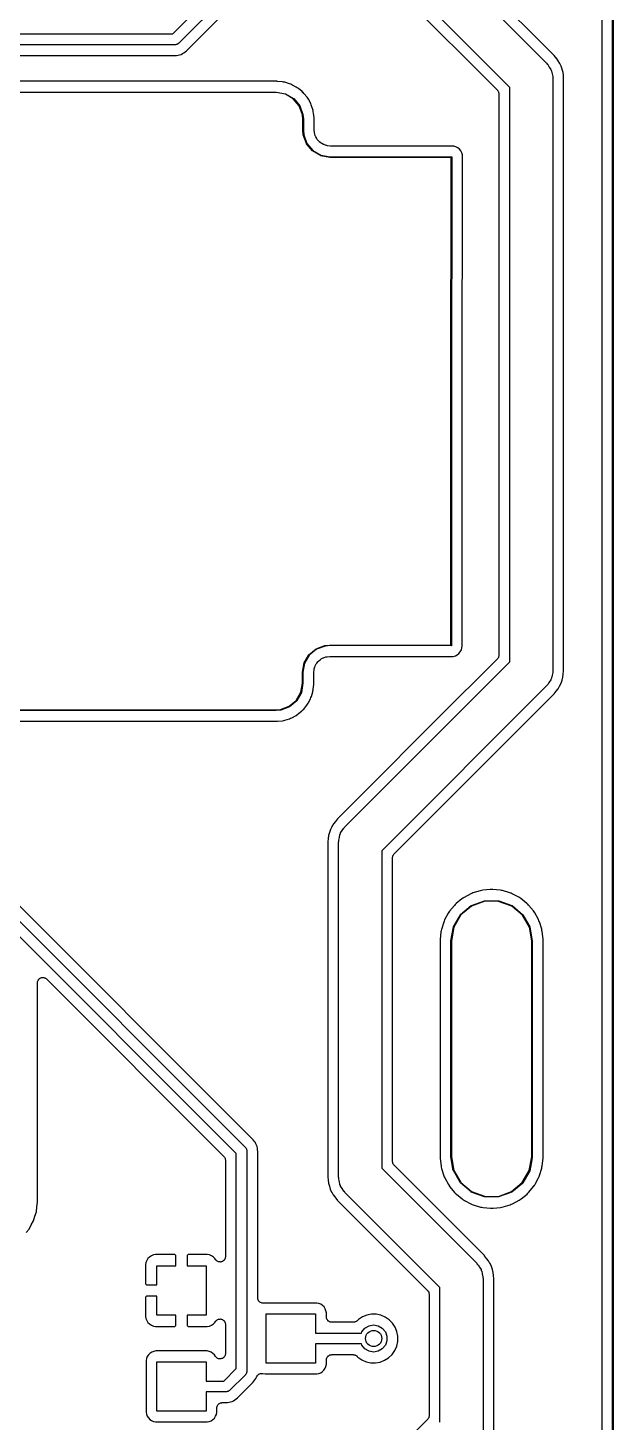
# Model space of a CAD drawing. Extents: x 69.6 to 139.6, y -158 to -61.
# Drawn here: x 116.73 to 127.59, y -143.95 to -118.11 of the extents above; entities that cross this region are included whole.
import ezdxf

# ---------------------------------------------------------------- set-up
doc = ezdxf.new("R2010")
doc.units = 0
doc.header["$MEASUREMENT"] = 0
doc.layers.add('BLACK', color=7, linetype='CONTINUOUS')

msp = doc.modelspace()

# ---------------------------------------------------------------- linework, layer by layer
at = {"layer": 'Black'}
for p, q in [((127.383, -105.032), (127.383, -145.027)), ((127.583, -145.032), (127.583, -105.032)), ((127.593, -105.032), (127.593, -145.032)), ((126.323, -118.449), (123.849, -115.976)), ((123.62, -116.029), (126.358, -118.767)), ((119.424, -118.225), (121.275, -116.374)), ((121.446, -116.486), (119.536, -118.396)), ((125.675, -119.216), (122.937, -116.478)), ((119.677, -118.537), (121.584, -116.631)), ((122.796, -116.619), (125.446, -119.269)), ((106.815, -118.225), (119.424, -118.225)), ((119.465, -118.425), (106.856, -118.425)), ((119.469, -118.424), (119.465, -118.425)), ((119.474, -118.425), (119.469, -118.424)), ((119.486, -118.421), (119.474, -118.425)), ((119.499, -118.419), (119.486, -118.421)), ((119.503, -118.417), (119.499, -118.419)), ((119.507, -118.416), (119.503, -118.417)), ((119.518, -118.408), (119.507, -118.416)), ((119.529, -118.402), (119.518, -118.408)), ((119.532, -118.398), (119.529, -118.402)), ((119.536, -118.396), (119.532, -118.398)), ((119.578, -118.603), (119.603, -118.589)), ((119.603, -118.589), (119.604, -118.589)), ((119.604, -118.589), (119.63, -118.575)), ((119.604, -118.589), (119.604, -118.589)), ((119.63, -118.575), (119.652, -118.557)), ((119.652, -118.557), (119.652, -118.557)), ((119.652, -118.557), (119.653, -118.557)), ((119.653, -118.557), (119.677, -118.537)), ((119.677, -118.537), (119.677, -118.537)), ((126.499, -118.626), (126.323, -118.449)), ((126.323, -118.449), (126.323, -118.449)), ((106.981, -118.625), (119.46, -118.625)), ((119.46, -118.625), (119.492, -118.622)), ((119.492, -118.622), (119.493, -118.622)), ((119.493, -118.622), (119.522, -118.619)), ((119.493, -118.622), (119.493, -118.622)), ((119.522, -118.619), (119.549, -118.611)), ((119.549, -118.611), (119.55, -118.611)), ((119.55, -118.611), (119.578, -118.603)), ((119.55, -118.611), (119.55, -118.611)), ((126.358, -118.767), (126.368, -118.782)), ((126.368, -118.782), (126.381, -118.793)), ((126.381, -118.793), (126.408, -118.838)), ((126.408, -118.838), (126.438, -118.881)), ((126.5, -118.627), (126.499, -118.626)), ((126.501, -118.627), (126.5, -118.627)), ((126.502, -118.628), (126.501, -118.627)), ((126.501, -118.627), (126.501, -118.627)), ((126.539, -118.675), (126.502, -118.628)), ((126.54, -118.676), (126.539, -118.675)), ((126.539, -118.675), (126.539, -118.675)), ((126.576, -118.721), (126.54, -118.676)), ((126.603, -118.772), (126.576, -118.721)), ((126.603, -118.773), (126.603, -118.772)), ((126.604, -118.773), (126.603, -118.773)), ((126.631, -118.824), (126.604, -118.773)), ((126.647, -118.88), (126.631, -118.824)), ((121.34, -119.101), (112.343, -119.101)), ((121.348, -119.102), (121.34, -119.101)), ((121.353, -119.102), (121.348, -119.102)), ((121.359, -119.103), (121.353, -119.102)), ((121.368, -119.103), (121.359, -119.103)), ((121.458, -119.112), (121.368, -119.103)), ((121.48, -119.116), (121.458, -119.112)), ((126.438, -118.881), (126.442, -118.898)), ((126.442, -118.898), (126.451, -118.913)), ((126.451, -118.913), (126.46, -118.965)), ((126.46, -118.965), (126.473, -119.015)), ((126.473, -119.015), (126.472, -119.033)), ((126.472, -119.033), (126.475, -119.05)), ((126.475, -119.05), (126.475, -130.025)), ((126.647, -118.881), (126.647, -118.88)), ((126.647, -118.88), (126.647, -118.88)), ((126.664, -118.937), (126.647, -118.881)), ((126.669, -118.994), (126.664, -118.937)), ((126.669, -118.995), (126.669, -118.994)), ((126.675, -119.055), (126.669, -118.995)), ((126.669, -118.995), (126.669, -118.995)), ((126.675, -130.025), (126.675, -119.055)), ((112.342, -119.301), (121.342, -119.301)), ((121.342, -119.311), (112.342, -119.311)), ((121.342, -119.301), (121.342, -119.301)), ((121.342, -119.301), (121.343, -119.301)), ((121.512, -119.341), (121.342, -119.311)), ((121.342, -119.311), (121.342, -119.311)), ((121.343, -119.301), (121.514, -119.332)), ((121.481, -119.116), (121.48, -119.116)), ((121.482, -119.117), (121.481, -119.116)), ((121.504, -119.121), (121.482, -119.117)), ((121.591, -119.148), (121.504, -119.121)), ((121.66, -119.427), (121.512, -119.341)), ((121.514, -119.332), (121.515, -119.332)), ((121.515, -119.332), (121.516, -119.332)), ((121.516, -119.332), (121.666, -119.419)), ((121.611, -119.156), (121.591, -119.148)), ((121.612, -119.157), (121.611, -119.156)), ((121.613, -119.157), (121.612, -119.157)), ((121.634, -119.166), (121.613, -119.157)), ((121.714, -119.209), (121.634, -119.166)), ((121.733, -119.221), (121.714, -119.209)), ((121.734, -119.222), (121.733, -119.221)), ((121.733, -119.221), (121.733, -119.221)), ((121.753, -119.235), (121.734, -119.222)), ((121.823, -119.292), (121.753, -119.235)), ((121.839, -119.308), (121.823, -119.292)), ((121.839, -119.309), (121.839, -119.308)), ((121.84, -119.309), (121.839, -119.309)), ((121.856, -119.325), (121.84, -119.309)), ((121.914, -119.396), (121.856, -119.325)), ((125.446, -119.269), (125.448, -119.273)), ((125.448, -119.273), (125.452, -119.276)), ((125.452, -119.276), (125.458, -119.287)), ((125.458, -119.287), (125.466, -119.298)), ((125.466, -119.298), (125.467, -119.302)), ((125.467, -119.302), (125.469, -119.306)), ((125.469, -119.306), (125.471, -119.319)), ((125.471, -119.319), (125.475, -119.331)), ((125.475, -119.331), (125.474, -119.336)), ((125.474, -119.336), (125.475, -119.34)), ((125.475, -119.34), (125.475, -129.735)), ((125.675, -129.859), (125.675, -119.216)), ((121.771, -119.559), (121.66, -119.427)), ((121.666, -119.419), (121.667, -119.42)), ((121.667, -119.42), (121.667, -119.42)), ((121.667, -119.42), (121.779, -119.554)), ((121.829, -119.721), (121.771, -119.559)), ((121.779, -119.554), (121.78, -119.555)), ((121.78, -119.555), (121.839, -119.718)), ((121.926, -119.414), (121.914, -119.396)), ((121.926, -119.415), (121.926, -119.414)), ((121.927, -119.415), (121.926, -119.415)), ((121.939, -119.434), (121.927, -119.415)), ((121.983, -119.515), (121.939, -119.434)), ((121.991, -119.535), (121.983, -119.515)), ((121.991, -119.536), (121.991, -119.535)), ((121.991, -119.537), (121.991, -119.536)), ((122, -119.558), (121.991, -119.537)), ((122.027, -119.645), (122, -119.558)), ((121.837, -119.806), (121.829, -119.721)), ((121.837, -120.006), (121.837, -119.806)), ((121.839, -119.718), (121.839, -119.719)), ((121.839, -119.719), (121.839, -119.72)), ((121.839, -119.72), (121.847, -119.806)), ((121.847, -119.806), (121.847, -119.806)), ((121.847, -119.806), (121.847, -119.806)), ((121.847, -119.806), (121.847, -120.006)), ((122.031, -119.667), (122.027, -119.645)), ((122.031, -119.668), (122.031, -119.667)), ((122.031, -119.667), (122.031, -119.667)), ((122.036, -119.69), (122.031, -119.668)), ((122.045, -119.781), (122.036, -119.69)), ((122.045, -119.789), (122.045, -119.781)), ((122.046, -119.794), (122.045, -119.789)), ((122.046, -119.8), (122.046, -119.794)), ((122.047, -119.808), (122.046, -119.8)), ((122.047, -119.993), (122.047, -119.808)), ((121.837, -120.007), (121.837, -120.006)), ((121.837, -120.006), (121.837, -120.006)), ((121.844, -120.092), (121.837, -120.007)), ((121.844, -120.093), (121.844, -120.092)), ((121.844, -120.094), (121.844, -120.093)), ((121.903, -120.257), (121.844, -120.094)), ((121.847, -120.006), (121.854, -120.091)), ((121.854, -120.091), (121.913, -120.253)), ((122.047, -119.998), (122.047, -119.993)), ((122.047, -120.003), (122.047, -119.998)), ((122.052, -120.055), (122.047, -120.003)), ((122.055, -120.064), (122.052, -120.055)), ((122.056, -120.074), (122.055, -120.064)), ((122.067, -120.11), (122.056, -120.074)), ((122.072, -120.119), (122.067, -120.11)), ((122.075, -120.128), (122.072, -120.119)), ((122.093, -120.161), (122.075, -120.128)), ((121.904, -120.259), (121.903, -120.257)), ((122.016, -120.392), (121.904, -120.259)), ((121.913, -120.253), (122.023, -120.385)), ((122.017, -120.392), (122.016, -120.392)), ((122.017, -120.393), (122.017, -120.392)), ((122.167, -120.48), (122.017, -120.393)), ((122.017, -120.393), (122.017, -120.393)), ((122.023, -120.385), (122.172, -120.471)), ((122.099, -120.169), (122.093, -120.161)), ((122.104, -120.178), (122.099, -120.169)), ((122.128, -120.207), (122.104, -120.178)), ((122.135, -120.213), (122.128, -120.207)), ((122.142, -120.221), (122.135, -120.213)), ((122.171, -120.244), (122.142, -120.221)), ((122.179, -120.249), (122.171, -120.244)), ((122.187, -120.255), (122.179, -120.249)), ((122.22, -120.273), (122.187, -120.255)), ((122.23, -120.276), (122.22, -120.273)), ((122.239, -120.281), (122.23, -120.276)), ((122.275, -120.292), (122.239, -120.281)), ((122.284, -120.293), (122.275, -120.292)), ((122.294, -120.295), (122.284, -120.293)), ((122.346, -120.301), (122.294, -120.295)), ((122.351, -120.3), (122.346, -120.301)), ((122.356, -120.301), (122.351, -120.3)), ((124.594, -120.301), (122.356, -120.301)), ((124.638, -120.306), (124.594, -120.301)), ((124.594, -120.301), (124.594, -120.301)), ((124.676, -120.318), (124.638, -120.306)), ((124.711, -120.337), (124.676, -120.318)), ((124.742, -120.362), (124.711, -120.337)), ((124.767, -120.393), (124.742, -120.362)), ((124.785, -120.428), (124.767, -120.393)), ((122.169, -120.481), (122.167, -120.48)), ((122.34, -120.511), (122.169, -120.481)), ((122.172, -120.471), (122.341, -120.501)), ((122.341, -120.511), (122.34, -120.511)), ((122.341, -120.501), (122.342, -120.501)), ((122.342, -120.511), (122.341, -120.511)), ((122.342, -120.501), (124.595, -120.501)), ((124.59, -120.511), (122.342, -120.511)), ((124.583, -125.032), (124.59, -120.511)), ((124.6, -120.506), (124.593, -125.032)), ((124.595, -120.501), (124.595, -120.501)), ((124.595, -120.501), (124.596, -120.501)), ((124.596, -120.501), (124.596, -120.501)), ((124.596, -120.501), (124.597, -120.501)), ((124.597, -120.501), (124.597, -120.502)), ((124.597, -120.502), (124.597, -120.502)), ((124.597, -120.502), (124.598, -120.502)), ((124.598, -120.502), (124.598, -120.502)), ((124.598, -120.502), (124.598, -120.503)), ((124.598, -120.503), (124.599, -120.503)), ((124.599, -120.503), (124.599, -120.503)), ((124.599, -120.503), (124.599, -120.504)), ((124.599, -120.504), (124.599, -120.504)), ((124.599, -120.504), (124.6, -120.504)), ((124.6, -120.504), (124.6, -120.505)), ((124.6, -120.505), (124.6, -120.505)), ((124.6, -120.505), (124.6, -120.506)), ((124.6, -120.506), (124.6, -120.506)), ((124.797, -120.467), (124.785, -120.428)), ((124.793, -125.032), (124.801, -120.511)), ((124.801, -120.511), (124.797, -120.467)), ((124.583, -129.553), (124.583, -125.032)), ((124.593, -125.032), (124.593, -129.558)), ((124.793, -129.556), (124.793, -125.032)), ((124.793, -125.032), (124.793, -125.032)), ((124.793, -125.032), (124.793, -125.032)), ((121.948, -129.729), (122.082, -129.617)), ((122.087, -129.626), (121.955, -129.736)), ((122.082, -129.617), (122.083, -129.617)), ((122.083, -129.617), (122.246, -129.557)), ((122.249, -129.567), (122.087, -129.626)), ((122.246, -129.557), (122.247, -129.557)), ((122.247, -129.557), (122.248, -129.557)), ((122.248, -129.557), (122.334, -129.55)), ((122.335, -129.56), (122.249, -129.567)), ((122.334, -129.55), (122.335, -129.55)), ((122.335, -129.55), (122.335, -129.55)), ((122.335, -129.55), (124.583, -129.553)), ((124.588, -129.563), (122.335, -129.56)), ((124.589, -129.563), (124.588, -129.563)), ((124.59, -129.563), (124.589, -129.563)), ((124.589, -129.563), (124.589, -129.563)), ((124.591, -129.562), (124.59, -129.562)), ((124.59, -129.562), (124.59, -129.563)), ((124.59, -129.563), (124.59, -129.563)), ((124.59, -129.563), (124.59, -129.563)), ((124.592, -129.561), (124.591, -129.562)), ((124.591, -129.562), (124.591, -129.562)), ((124.591, -129.562), (124.591, -129.562)), ((124.593, -129.56), (124.592, -129.561)), ((124.592, -129.561), (124.592, -129.561)), ((124.592, -129.561), (124.592, -129.561)), ((124.593, -129.558), (124.593, -129.558)), ((124.593, -129.558), (124.593, -129.559)), ((124.593, -129.559), (124.593, -129.559)), ((124.593, -129.559), (124.593, -129.56)), ((124.593, -129.56), (124.593, -129.56)), ((124.593, -129.56), (124.593, -129.56)), ((124.701, -129.729), (124.732, -129.704)), ((124.732, -129.704), (124.758, -129.673)), ((124.758, -129.673), (124.777, -129.638)), ((124.777, -129.638), (124.789, -129.6)), ((124.789, -129.6), (124.792, -129.569)), ((124.792, -129.568), (124.793, -129.556)), ((124.792, -129.569), (124.792, -129.568)), ((124.792, -129.568), (124.792, -129.568)), ((121.829, -130.053), (121.86, -129.882)), ((121.869, -129.885), (121.839, -130.054)), ((121.86, -129.88), (121.947, -129.73)), ((121.86, -129.882), (121.86, -129.88)), ((121.955, -129.736), (121.869, -129.885)), ((121.947, -129.73), (121.948, -129.729)), ((121.948, -129.729), (121.948, -129.729)), ((122.049, -129.988), (122.06, -129.952)), ((122.06, -129.952), (122.064, -129.943)), ((122.064, -129.943), (122.067, -129.933)), ((122.067, -129.933), (122.085, -129.9)), ((122.085, -129.9), (122.091, -129.892)), ((122.091, -129.892), (122.096, -129.884)), ((122.096, -129.884), (122.12, -129.855)), ((122.12, -129.855), (122.127, -129.848)), ((122.127, -129.848), (122.133, -129.841)), ((122.133, -129.841), (122.163, -129.817)), ((122.163, -129.817), (122.171, -129.812)), ((122.171, -129.812), (122.179, -129.806)), ((122.179, -129.806), (122.212, -129.788)), ((122.212, -129.788), (122.221, -129.785)), ((122.221, -129.785), (122.23, -129.781)), ((122.23, -129.781), (122.266, -129.769)), ((122.266, -129.769), (122.276, -129.768)), ((122.276, -129.768), (122.285, -129.766)), ((122.285, -129.766), (122.337, -129.76)), ((122.337, -129.76), (122.342, -129.761)), ((122.342, -129.761), (122.347, -129.76)), ((122.347, -129.76), (124.583, -129.764)), ((122.617, -132.917), (125.675, -129.859)), ((124.583, -129.764), (124.628, -129.759)), ((124.628, -129.759), (124.666, -129.748)), ((124.666, -129.748), (124.701, -129.729)), ((125.446, -129.806), (124.972, -130.28)), ((125.448, -129.802), (125.446, -129.806)), ((125.452, -129.799), (125.448, -129.802)), ((125.458, -129.788), (125.452, -129.799)), ((125.466, -129.777), (125.458, -129.788)), ((125.467, -129.773), (125.466, -129.777)), ((125.469, -129.769), (125.467, -129.773)), ((125.471, -129.756), (125.469, -129.769)), ((125.475, -129.744), (125.471, -129.756)), ((125.475, -129.735), (125.474, -129.739)), ((125.474, -129.739), (125.475, -129.744)), ((121.829, -130.054), (121.829, -130.053)), ((121.829, -130.053), (121.829, -130.053)), ((121.829, -130.254), (121.829, -130.054)), ((121.839, -130.054), (121.839, -130.254)), ((122.039, -130.069), (122.04, -130.064)), ((122.039, -130.253), (122.039, -130.069)), ((122.04, -130.059), (122.045, -130.007)), ((122.04, -130.064), (122.04, -130.059)), ((122.045, -130.007), (122.048, -129.997)), ((122.048, -129.997), (122.049, -129.988)), ((126.438, -130.194), (126.408, -130.237)), ((126.442, -130.177), (126.438, -130.194)), ((126.451, -130.162), (126.442, -130.177)), ((126.46, -130.11), (126.451, -130.162)), ((126.473, -130.06), (126.46, -130.11)), ((126.475, -130.025), (126.472, -130.042)), ((126.472, -130.042), (126.473, -130.06)), ((126.628, -130.258), (126.645, -130.203)), ((126.645, -130.202), (126.662, -130.147)), ((126.645, -130.203), (126.645, -130.202)), ((126.645, -130.202), (126.645, -130.202)), ((126.662, -130.147), (126.668, -130.089)), ((126.668, -130.088), (126.675, -130.029)), ((126.668, -130.089), (126.668, -130.088)), ((126.668, -130.088), (126.668, -130.088)), ((126.675, -130.027), (126.675, -130.025)), ((126.675, -130.029), (126.675, -130.027)), ((126.675, -130.027), (126.675, -130.027)), ((126.675, -130.027), (126.675, -130.027)), ((121.715, -130.574), (121.8, -130.424)), ((121.809, -130.428), (121.723, -130.579)), ((121.8, -130.424), (121.829, -130.254)), ((121.81, -130.427), (121.809, -130.428)), ((121.809, -130.428), (121.809, -130.428)), ((121.809, -130.428), (121.809, -130.428)), ((121.839, -130.255), (121.81, -130.427)), ((121.81, -130.427), (121.81, -130.427)), ((121.829, -130.254), (121.829, -130.254)), ((121.839, -130.254), (121.839, -130.254)), ((121.839, -130.254), (121.839, -130.255)), ((121.995, -130.502), (122.02, -130.414)), ((122.02, -130.414), (122.024, -130.393)), ((122.024, -130.393), (122.025, -130.392)), ((122.025, -130.391), (122.029, -130.369)), ((122.025, -130.392), (122.025, -130.391)), ((122.029, -130.369), (122.038, -130.278)), ((122.038, -130.259), (122.039, -130.253)), ((122.039, -130.265), (122.038, -130.259)), ((122.038, -130.271), (122.039, -130.265)), ((122.038, -130.278), (122.038, -130.271)), ((124.801, -130.45), (122.479, -132.772)), ((126.358, -130.308), (123.3, -133.366)), ((123.529, -133.419), (126.496, -130.453)), ((124.972, -130.28), (124.801, -130.45)), ((126.368, -130.293), (126.358, -130.308)), ((126.381, -130.282), (126.368, -130.293)), ((126.408, -130.237), (126.381, -130.282)), ((126.496, -130.453), (126.534, -130.407)), ((126.534, -130.406), (126.572, -130.361)), ((126.534, -130.407), (126.534, -130.406)), ((126.534, -130.406), (126.534, -130.406)), ((126.572, -130.361), (126.599, -130.31)), ((126.599, -130.31), (126.6, -130.309)), ((126.599, -130.31), (126.599, -130.31)), ((126.6, -130.309), (126.628, -130.258)), ((121.423, -130.745), (121.584, -130.685)), ((121.589, -130.694), (121.426, -130.755)), ((121.584, -130.685), (121.715, -130.574)), ((121.59, -130.693), (121.589, -130.694)), ((121.589, -130.694), (121.589, -130.694)), ((121.722, -130.581), (121.59, -130.693)), ((121.723, -130.579), (121.722, -130.581)), ((121.835, -130.751), (121.852, -130.735)), ((121.852, -130.735), (121.909, -130.664)), ((121.909, -130.664), (121.921, -130.646)), ((121.921, -130.646), (121.921, -130.645)), ((121.921, -130.645), (121.922, -130.645)), ((121.922, -130.645), (121.935, -130.625)), ((121.935, -130.625), (121.977, -130.545)), ((121.977, -130.545), (121.985, -130.524)), ((121.985, -130.524), (121.986, -130.523)), ((121.985, -130.524), (121.985, -130.524)), ((121.986, -130.523), (121.995, -130.502)), ((112.342, -130.753), (121.341, -130.753)), ((121.342, -130.763), (112.342, -130.763)), ((112.343, -130.963), (121.337, -130.963)), ((121.337, -130.963), (121.347, -130.962)), ((121.341, -130.753), (121.423, -130.745)), ((121.425, -130.755), (121.342, -130.763)), ((121.342, -130.763), (121.342, -130.763)), ((121.342, -130.763), (121.342, -130.763)), ((121.347, -130.962), (121.352, -130.962)), ((121.352, -130.962), (121.356, -130.962)), ((121.356, -130.962), (121.366, -130.962)), ((121.366, -130.962), (121.456, -130.951)), ((121.426, -130.755), (121.425, -130.755)), ((121.425, -130.755), (121.425, -130.755)), ((121.456, -130.951), (121.483, -130.946)), ((121.483, -130.946), (121.484, -130.946)), ((121.484, -130.946), (121.485, -130.945)), ((121.485, -130.945), (121.501, -130.942)), ((121.501, -130.942), (121.588, -130.914)), ((121.588, -130.914), (121.608, -130.906)), ((121.608, -130.906), (121.609, -130.906)), ((121.609, -130.906), (121.61, -130.905)), ((121.61, -130.905), (121.631, -130.896)), ((121.631, -130.896), (121.711, -130.853)), ((121.711, -130.853), (121.729, -130.84)), ((121.729, -130.84), (121.73, -130.84)), ((121.73, -130.839), (121.749, -130.827)), ((121.73, -130.84), (121.73, -130.839)), ((121.749, -130.827), (121.819, -130.768)), ((121.819, -130.768), (121.834, -130.752)), ((121.834, -130.752), (121.835, -130.752)), ((121.835, -130.752), (121.835, -130.751)), ((120.912, -138.718), (113.586, -131.391)), ((120.6, -138.971), (113.329, -131.7)), ((113.441, -131.529), (120.771, -138.859)), ((122.479, -132.772), (122.441, -132.818)), ((122.33, -133.023), (122.313, -133.078)), ((122.347, -132.967), (122.33, -133.022)), ((122.33, -133.022), (122.33, -133.023)), ((122.33, -133.023), (122.33, -133.023)), ((122.375, -132.916), (122.347, -132.967)), ((122.376, -132.915), (122.375, -132.916)), ((122.403, -132.864), (122.376, -132.915)), ((122.376, -132.915), (122.376, -132.915)), ((122.441, -132.819), (122.403, -132.864)), ((122.441, -132.818), (122.441, -132.819)), ((122.441, -132.819), (122.441, -132.819)), ((122.515, -133.115), (122.524, -133.063)), ((122.524, -133.063), (122.533, -133.048)), ((122.533, -133.048), (122.537, -133.031)), ((122.537, -133.031), (122.567, -132.988)), ((122.567, -132.988), (122.594, -132.943)), ((122.594, -132.943), (122.607, -132.932)), ((122.607, -132.932), (122.617, -132.917)), ((122.307, -133.137), (122.3, -133.196)), ((122.3, -133.196), (122.3, -133.198)), ((122.3, -133.198), (122.3, -133.198)), ((122.3, -133.198), (122.3, -133.198)), ((122.3, -133.198), (122.3, -133.2)), ((122.3, -133.2), (122.3, -139.405)), ((122.313, -133.078), (122.307, -133.136)), ((122.307, -133.136), (122.307, -133.137)), ((122.307, -133.137), (122.307, -133.137)), ((122.5, -133.2), (122.503, -133.183)), ((122.5, -139.41), (122.5, -133.2)), ((122.502, -133.165), (122.515, -133.115)), ((122.503, -133.183), (122.502, -133.165)), ((123.3, -133.366), (123.3, -139.244)), ((123.5, -133.481), (123.504, -133.469)), ((123.501, -133.486), (123.5, -133.481)), ((123.5, -133.49), (123.501, -133.486)), ((123.5, -139.12), (123.5, -133.49)), ((123.504, -133.469), (123.506, -133.456)), ((123.506, -133.456), (123.508, -133.452)), ((123.508, -133.452), (123.509, -133.448)), ((123.509, -133.448), (123.517, -133.437)), ((123.517, -133.437), (123.523, -133.426)), ((123.523, -133.426), (123.527, -133.423)), ((123.527, -133.423), (123.529, -133.419)), ((125.149, -134.097), (125.127, -134.102)), ((125.15, -134.097), (125.149, -134.097)), ((125.149, -134.097), (125.149, -134.097)), ((125.173, -134.093), (125.15, -134.097)), ((125.312, -134.078), (125.173, -134.093)), ((125.334, -134.078), (125.312, -134.078)), ((125.335, -134.078), (125.334, -134.078)), ((125.358, -134.078), (125.335, -134.078)), ((125.335, -134.078), (125.335, -134.078)), ((125.497, -134.091), (125.358, -134.078)), ((125.519, -134.096), (125.497, -134.091)), ((125.52, -134.096), (125.519, -134.096)), ((125.521, -134.096), (125.52, -134.096)), ((125.543, -134.1), (125.521, -134.096)), ((124.68, -134.341), (124.664, -134.357)), ((124.664, -134.357), (124.664, -134.358)), ((124.788, -134.252), (124.68, -134.341)), ((124.807, -134.24), (124.788, -134.252)), ((124.808, -134.24), (124.807, -134.24)), ((124.827, -134.227), (124.808, -134.239)), ((124.808, -134.239), (124.808, -134.24)), ((124.95, -134.16), (124.827, -134.227)), ((124.971, -134.152), (124.95, -134.16)), ((124.963, -134.377), (125.208, -134.288)), ((125.21, -134.298), (124.967, -134.386)), ((124.972, -134.152), (124.971, -134.152)), ((124.993, -134.143), (124.972, -134.152)), ((124.972, -134.152), (124.972, -134.152)), ((125.127, -134.102), (124.993, -134.143)), ((125.208, -134.288), (125.209, -134.288)), ((125.209, -134.288), (125.47, -134.289)), ((125.469, -134.299), (125.21, -134.298)), ((125.712, -134.388), (125.469, -134.299)), ((125.47, -134.289), (125.47, -134.289)), ((125.47, -134.289), (125.471, -134.289)), ((125.471, -134.289), (125.716, -134.378)), ((125.677, -134.14), (125.543, -134.1)), ((125.698, -134.149), (125.677, -134.14)), ((125.699, -134.149), (125.698, -134.149)), ((125.698, -134.149), (125.698, -134.149)), ((125.72, -134.158), (125.699, -134.149)), ((125.844, -134.223), (125.72, -134.158)), ((125.862, -134.235), (125.844, -134.223)), ((125.863, -134.236), (125.862, -134.235)), ((125.864, -134.236), (125.863, -134.236)), ((125.883, -134.249), (125.864, -134.236)), ((125.991, -134.337), (125.883, -134.249)), ((126.007, -134.352), (125.991, -134.337)), ((126.008, -134.353), (126.007, -134.352)), ((126.024, -134.369), (126.008, -134.353)), ((126.008, -134.353), (126.008, -134.353)), ((124.533, -134.521), (124.467, -134.644)), ((124.545, -134.502), (124.533, -134.521)), ((124.546, -134.502), (124.545, -134.502)), ((124.559, -134.482), (124.546, -134.501)), ((124.546, -134.501), (124.546, -134.502)), ((124.647, -134.374), (124.559, -134.482)), ((124.63, -134.772), (124.76, -134.546)), ((124.768, -134.552), (124.639, -134.776)), ((124.663, -134.358), (124.647, -134.374)), ((124.664, -134.358), (124.663, -134.358)), ((124.76, -134.546), (124.761, -134.546)), ((124.761, -134.545), (124.961, -134.378)), ((124.761, -134.546), (124.761, -134.545)), ((124.967, -134.386), (124.768, -134.552)), ((124.961, -134.378), (124.963, -134.377)), ((125.91, -134.554), (125.712, -134.388)), ((125.716, -134.378), (125.717, -134.379)), ((125.717, -134.379), (125.718, -134.379)), ((125.718, -134.379), (125.917, -134.547)), ((126.039, -134.778), (125.91, -134.554)), ((125.917, -134.547), (125.918, -134.548)), ((125.918, -134.548), (126.048, -134.774)), ((126.114, -134.477), (126.024, -134.369)), ((126.126, -134.495), (126.114, -134.477)), ((126.127, -134.496), (126.126, -134.495)), ((126.14, -134.515), (126.127, -134.496)), ((126.127, -134.496), (126.127, -134.496)), ((126.207, -134.638), (126.14, -134.515)), ((124.399, -134.866), (124.385, -135.005)), ((124.403, -134.844), (124.399, -134.866)), ((124.404, -134.843), (124.403, -134.844)), ((124.403, -134.844), (124.403, -134.844)), ((124.408, -134.821), (124.404, -134.843)), ((124.449, -134.687), (124.408, -134.821)), ((124.458, -134.667), (124.449, -134.687)), ((124.467, -134.644), (124.458, -134.665)), ((124.458, -134.665), (124.458, -134.666)), ((124.458, -134.666), (124.458, -134.667)), ((124.583, -135.03), (124.629, -134.773)), ((124.639, -134.776), (124.593, -135.032)), ((124.629, -134.773), (124.63, -134.772)), ((124.629, -134.773), (124.629, -134.773)), ((126.083, -135.032), (126.039, -134.778)), ((126.048, -134.774), (126.048, -134.774)), ((126.048, -134.774), (126.048, -134.775)), ((126.048, -134.775), (126.048, -134.776)), ((126.048, -134.776), (126.048, -134.776)), ((126.048, -134.776), (126.093, -135.031)), ((126.216, -134.659), (126.207, -134.638)), ((126.216, -134.66), (126.216, -134.659)), ((126.216, -134.659), (126.216, -134.659)), ((126.225, -134.681), (126.216, -134.66)), ((126.267, -134.814), (126.225, -134.681)), ((126.271, -134.836), (126.267, -134.814)), ((126.272, -134.837), (126.271, -134.836)), ((126.276, -134.86), (126.272, -134.837)), ((126.272, -134.837), (126.272, -134.837)), ((126.292, -134.999), (126.276, -134.86)), ((124.384, -135.026), (124.383, -135.034)), ((124.383, -135.034), (124.383, -139.032)), ((124.385, -135.015), (124.384, -135.02)), ((124.384, -135.02), (124.384, -135.026)), ((124.385, -135.005), (124.385, -135.015)), ((124.583, -135.032), (124.583, -135.03)), ((124.583, -139.032), (124.583, -135.032)), ((124.583, -135.032), (124.583, -135.032)), ((124.583, -135.032), (124.583, -135.032)), ((124.593, -135.032), (124.593, -135.032)), ((124.593, -135.032), (124.593, -135.032)), ((124.593, -135.032), (124.593, -139.032)), ((126.083, -139.032), (126.083, -135.032)), ((126.093, -135.031), (126.093, -135.032)), ((126.093, -135.032), (126.093, -135.032)), ((126.093, -135.032), (126.093, -139.032)), ((126.292, -135.007), (126.292, -134.999)), ((126.293, -135.012), (126.292, -135.007)), ((126.292, -135.018), (126.293, -135.012)), ((126.293, -135.026), (126.292, -135.018)), ((126.293, -135.03), (126.293, -135.026)), ((126.293, -135.032), (126.293, -135.03)), ((126.293, -139.03), (126.293, -135.032)), ((126.293, -135.032), (126.293, -135.032)), ((126.293, -135.032), (126.293, -135.032)), ((126.293, -135.032), (126.293, -135.032)), ((116.912, -135.808), (116.915, -135.795)), ((116.912, -139.867), (116.912, -135.808)), ((116.915, -135.795), (116.916, -135.782)), ((116.916, -135.782), (116.918, -135.778)), ((116.918, -135.778), (116.919, -135.774)), ((116.919, -135.774), (116.925, -135.763)), ((116.925, -135.763), (116.931, -135.751)), ((116.931, -135.751), (116.934, -135.748)), ((116.934, -135.748), (116.936, -135.744)), ((116.936, -135.744), (116.946, -135.736)), ((116.946, -135.736), (116.955, -135.726)), ((116.955, -135.726), (116.959, -135.724)), ((116.959, -135.724), (116.962, -135.722)), ((116.962, -135.722), (116.975, -135.717)), ((116.975, -135.717), (116.987, -135.712)), ((116.987, -135.712), (116.991, -135.711)), ((116.991, -135.711), (116.995, -135.71)), ((116.995, -135.71), (117.008, -135.71)), ((117.008, -135.71), (117.021, -135.709)), ((117.021, -135.709), (117.025, -135.71)), ((117.025, -135.71), (117.03, -135.71)), ((117.03, -135.71), (117.042, -135.714)), ((117.042, -135.714), (117.055, -135.718)), ((117.055, -135.718), (117.058, -135.72)), ((117.058, -135.72), (117.062, -135.722)), ((117.062, -135.722), (117.073, -135.73)), ((117.073, -135.73), (117.083, -135.737)), ((117.083, -135.737), (120.371, -139.025)), ((120.932, -138.742), (120.912, -138.718)), ((120.912, -138.718), (120.912, -138.718)), ((120.932, -138.743), (120.932, -138.742)), ((120.95, -138.765), (120.932, -138.743)), ((120.932, -138.743), (120.932, -138.743)), ((120.6, -142.959), (120.6, -138.971)), ((120.771, -138.859), (120.773, -138.863)), ((120.773, -138.863), (120.777, -138.866)), ((120.777, -138.866), (120.783, -138.877)), ((120.783, -138.877), (120.791, -138.888)), ((120.791, -138.888), (120.792, -138.892)), ((120.792, -138.892), (120.794, -138.896)), ((120.794, -138.896), (120.796, -138.909)), ((120.796, -138.909), (120.8, -138.921)), ((120.8, -138.921), (120.799, -138.926)), ((120.799, -138.926), (120.8, -138.93)), ((120.8, -138.93), (120.8, -143)), ((120.964, -138.791), (120.95, -138.765)), ((120.964, -138.792), (120.964, -138.791)), ((120.964, -138.791), (120.964, -138.791)), ((120.978, -138.817), (120.964, -138.792)), ((120.986, -138.845), (120.978, -138.817)), ((120.986, -138.846), (120.986, -138.845)), ((120.986, -138.845), (120.986, -138.845)), ((120.994, -138.873), (120.986, -138.846)), ((120.997, -138.902), (120.994, -138.873)), ((120.997, -138.903), (120.997, -138.902)), ((120.997, -138.902), (120.997, -138.902)), ((121, -138.935), (120.997, -138.903)), ((121, -141.649), (121, -138.935)), ((120.371, -139.025), (120.373, -139.029)), ((120.373, -139.029), (120.377, -139.031)), ((120.377, -139.031), (120.383, -139.043)), ((120.383, -139.043), (120.391, -139.053)), ((120.391, -139.053), (120.392, -139.058)), ((120.392, -139.058), (120.394, -139.061)), ((120.394, -139.061), (120.396, -139.074)), ((120.396, -139.074), (120.4, -139.087)), ((120.4, -139.087), (120.399, -139.091)), ((120.399, -139.091), (120.4, -139.096)), ((120.4, -139.096), (120.4, -140.883)), ((123.3, -139.244), (125.063, -141.007)), ((123.501, -139.124), (123.5, -139.12)), ((123.5, -139.129), (123.501, -139.124)), ((123.504, -139.141), (123.5, -139.129)), ((123.506, -139.154), (123.504, -139.141)), ((123.508, -139.158), (123.506, -139.154)), ((123.509, -139.162), (123.508, -139.158)), ((123.517, -139.173), (123.509, -139.162)), ((123.523, -139.184), (123.517, -139.173)), ((123.527, -139.187), (123.523, -139.184)), ((123.529, -139.191), (123.527, -139.187)), ((125.204, -140.865), (123.529, -139.191)), ((124.383, -139.032), (124.383, -139.032)), ((124.383, -139.032), (124.383, -139.032)), ((124.383, -139.032), (124.383, -139.034)), ((124.383, -139.034), (124.383, -139.038)), ((124.383, -139.038), (124.384, -139.046)), ((124.384, -139.046), (124.384, -139.052)), ((124.384, -139.052), (124.385, -139.057)), ((124.385, -139.057), (124.385, -139.065)), ((124.385, -139.065), (124.4, -139.204)), ((124.4, -139.204), (124.405, -139.227)), ((124.405, -139.227), (124.405, -139.227)), ((124.405, -139.227), (124.405, -139.228)), ((124.405, -139.228), (124.409, -139.25)), ((124.409, -139.25), (124.451, -139.383)), ((124.583, -139.033), (124.583, -139.032)), ((124.583, -139.032), (124.583, -139.032)), ((124.628, -139.288), (124.583, -139.033)), ((124.593, -139.032), (124.638, -139.286)), ((126.038, -139.288), (126.083, -139.032)), ((126.083, -139.089), (126.047, -139.291)), ((126.083, -139.032), (126.083, -139.032)), ((126.083, -139.032), (126.083, -139.032)), ((126.093, -139.034), (126.083, -139.089)), ((126.093, -139.032), (126.093, -139.032)), ((126.093, -139.032), (126.093, -139.032)), ((126.093, -139.032), (126.093, -139.034)), ((126.228, -139.377), (126.268, -139.243)), ((126.268, -139.243), (126.273, -139.221)), ((126.273, -139.22), (126.278, -139.198)), ((126.273, -139.221), (126.273, -139.22)), ((126.273, -139.22), (126.273, -139.22)), ((126.278, -139.198), (126.292, -139.059)), ((126.292, -139.038), (126.293, -139.03)), ((126.293, -139.044), (126.292, -139.038)), ((126.292, -139.049), (126.293, -139.044)), ((126.292, -139.059), (126.292, -139.049)), ((122.3, -139.405), (122.306, -139.465)), ((122.306, -139.465), (122.306, -139.465)), ((122.306, -139.465), (122.306, -139.466)), ((122.306, -139.466), (122.311, -139.523)), ((122.311, -139.523), (122.328, -139.579)), ((122.503, -139.427), (122.5, -139.41)), ((122.502, -139.445), (122.503, -139.427)), ((122.515, -139.495), (122.502, -139.445)), ((122.524, -139.547), (122.515, -139.495)), ((124.451, -139.383), (124.46, -139.404)), ((124.46, -139.404), (124.46, -139.405)), ((124.46, -139.405), (124.461, -139.405)), ((124.461, -139.405), (124.469, -139.426)), ((124.469, -139.426), (124.537, -139.549)), ((124.629, -139.289), (124.628, -139.288)), ((124.629, -139.29), (124.629, -139.289)), ((124.759, -139.516), (124.629, -139.29)), ((124.629, -139.29), (124.629, -139.29)), ((124.629, -139.29), (124.629, -139.29)), ((124.638, -139.286), (124.767, -139.51)), ((124.76, -139.517), (124.759, -139.516)), ((124.759, -139.516), (124.759, -139.516)), ((124.959, -139.685), (124.76, -139.517)), ((124.76, -139.517), (124.76, -139.517)), ((124.767, -139.51), (124.965, -139.676)), ((125.71, -139.678), (125.908, -139.512)), ((125.915, -139.519), (125.715, -139.686)), ((125.908, -139.512), (126.038, -139.288)), ((125.916, -139.518), (125.915, -139.519)), ((126.047, -139.292), (125.916, -139.518)), ((126.047, -139.291), (126.047, -139.291)), ((126.047, -139.291), (126.047, -139.291)), ((126.047, -139.291), (126.047, -139.292)), ((126.144, -139.543), (126.21, -139.42)), ((126.21, -139.42), (126.218, -139.399)), ((126.218, -139.399), (126.219, -139.398)), ((126.219, -139.398), (126.228, -139.377)), ((126.219, -139.398), (126.219, -139.398)), ((122.328, -139.579), (122.328, -139.58)), ((122.328, -139.58), (122.328, -139.58)), ((122.328, -139.58), (122.344, -139.636)), ((122.344, -139.636), (122.371, -139.687)), ((122.371, -139.687), (122.372, -139.687)), ((122.372, -139.687), (122.372, -139.688)), ((122.372, -139.688), (122.399, -139.739)), ((122.399, -139.739), (122.435, -139.784)), ((122.533, -139.562), (122.524, -139.547)), ((122.537, -139.579), (122.533, -139.562)), ((122.567, -139.622), (122.537, -139.579)), ((122.594, -139.667), (122.567, -139.622)), ((122.607, -139.678), (122.594, -139.667)), ((122.617, -139.693), (122.607, -139.678)), ((124.38, -141.456), (122.617, -139.693)), ((124.537, -139.549), (124.549, -139.568)), ((124.549, -139.568), (124.55, -139.568)), ((124.55, -139.568), (124.55, -139.569)), ((124.55, -139.569), (124.562, -139.587)), ((124.562, -139.587), (124.652, -139.695)), ((124.652, -139.695), (124.668, -139.711)), ((124.668, -139.711), (124.669, -139.711)), ((124.669, -139.711), (124.669, -139.712)), ((124.669, -139.712), (124.685, -139.728)), ((124.685, -139.728), (124.794, -139.815)), ((124.96, -139.686), (124.959, -139.685)), ((125.205, -139.775), (124.96, -139.686)), ((124.965, -139.676), (125.208, -139.765)), ((125.207, -139.775), (125.205, -139.775)), ((125.205, -139.775), (125.205, -139.775)), ((125.205, -139.775), (125.205, -139.775)), ((125.467, -139.776), (125.207, -139.775)), ((125.208, -139.765), (125.466, -139.766)), ((125.466, -139.766), (125.71, -139.678)), ((125.469, -139.776), (125.467, -139.776)), ((125.714, -139.687), (125.469, -139.776)), ((125.469, -139.776), (125.469, -139.776)), ((125.715, -139.686), (125.714, -139.687)), ((125.715, -139.686), (125.715, -139.686)), ((125.888, -139.812), (125.996, -139.723)), ((125.996, -139.723), (126.012, -139.707)), ((126.012, -139.707), (126.013, -139.706)), ((126.013, -139.706), (126.029, -139.69)), ((126.013, -139.706), (126.013, -139.706)), ((126.029, -139.69), (126.118, -139.582)), ((126.118, -139.582), (126.13, -139.563)), ((126.13, -139.563), (126.131, -139.562)), ((126.131, -139.562), (126.144, -139.543)), ((126.131, -139.562), (126.131, -139.562)), ((116.894, -140.05), (116.903, -139.963)), ((116.903, -139.962), (116.912, -139.876)), ((116.903, -139.963), (116.903, -139.962)), ((116.903, -139.963), (116.903, -139.963)), ((116.912, -139.87), (116.912, -139.867)), ((116.912, -139.876), (116.912, -139.87)), ((116.912, -139.87), (116.913, -139.87)), ((116.913, -139.87), (116.912, -139.87)), ((122.435, -139.784), (122.436, -139.785)), ((122.436, -139.785), (122.436, -139.785)), ((122.436, -139.785), (122.473, -139.832)), ((122.473, -139.832), (122.474, -139.833)), ((122.474, -139.833), (122.474, -139.833)), ((122.474, -139.833), (122.475, -139.833)), ((122.475, -139.833), (122.476, -139.834)), ((122.476, -139.834), (124.151, -141.509)), ((124.794, -139.815), (124.813, -139.828)), ((124.813, -139.828), (124.813, -139.828)), ((124.813, -139.828), (124.814, -139.829)), ((124.814, -139.829), (124.833, -139.841)), ((124.833, -139.841), (124.956, -139.906)), ((124.956, -139.906), (124.978, -139.915)), ((124.978, -139.915), (124.978, -139.915)), ((124.978, -139.915), (124.979, -139.915)), ((124.979, -139.915), (124.999, -139.924)), ((124.999, -139.924), (125.134, -139.964)), ((125.134, -139.964), (125.156, -139.968)), ((125.156, -139.968), (125.157, -139.968)), ((125.157, -139.968), (125.157, -139.968)), ((125.157, -139.968), (125.179, -139.973)), ((125.179, -139.973), (125.318, -139.986)), ((125.318, -139.986), (125.341, -139.986)), ((125.341, -139.986), (125.342, -139.986)), ((125.342, -139.986), (125.343, -139.986)), ((125.343, -139.986), (125.365, -139.986)), ((125.365, -139.986), (125.504, -139.971)), ((125.504, -139.971), (125.526, -139.967)), ((125.526, -139.967), (125.527, -139.967)), ((125.527, -139.967), (125.528, -139.967)), ((125.528, -139.967), (125.55, -139.962)), ((125.55, -139.962), (125.683, -139.921)), ((125.683, -139.921), (125.704, -139.913)), ((125.704, -139.913), (125.705, -139.912)), ((125.705, -139.912), (125.706, -139.912)), ((125.706, -139.912), (125.726, -139.904)), ((125.726, -139.904), (125.849, -139.837)), ((125.849, -139.837), (125.868, -139.825)), ((125.868, -139.825), (125.869, -139.824)), ((125.869, -139.824), (125.87, -139.824)), ((125.87, -139.824), (125.888, -139.812)), ((116.758, -140.372), (116.799, -140.295)), ((116.799, -140.294), (116.842, -140.218)), ((116.799, -140.295), (116.799, -140.294)), ((116.799, -140.295), (116.799, -140.295)), ((116.842, -140.218), (116.867, -140.134)), ((116.867, -140.133), (116.894, -140.05)), ((116.867, -140.134), (116.867, -140.133)), ((116.867, -140.134), (116.867, -140.134)), ((116.702, -140.439), (116.758, -140.372)), ((118.925, -140.993), (118.917, -141.033)), ((118.917, -141.033), (118.917, -141.387)), ((118.94, -140.955), (118.925, -140.993)), ((118.963, -140.92), (118.94, -140.955)), ((118.992, -140.891), (118.963, -140.92)), ((119.026, -140.868), (118.992, -140.891)), ((119.064, -140.852), (119.026, -140.868)), ((119.105, -140.844), (119.064, -140.852)), ((119.155, -140.844), (119.105, -140.844)), ((119.127, -141.406), (119.127, -141.054)), ((119.127, -141.054), (119.479, -141.054)), ((119.46, -140.844), (119.155, -140.844)), ((119.479, -140.863), (119.46, -140.844)), ((119.479, -141.054), (119.479, -140.863)), ((119.708, -140.844), (119.689, -140.863)), ((119.689, -140.863), (119.689, -141.054)), ((119.689, -141.054), (120.041, -141.054)), ((120.013, -140.844), (119.708, -140.844)), ((120.063, -140.844), (120.013, -140.844)), ((120.041, -141.054), (120.041, -141.968)), ((120.104, -140.852), (120.063, -140.844)), ((120.142, -140.868), (120.104, -140.852)), ((120.176, -140.891), (120.142, -140.868)), ((120.205, -140.92), (120.176, -140.891)), ((120.217, -140.938), (120.205, -140.92)), ((120.221, -140.943), (120.217, -140.938)), ((120.223, -140.947), (120.221, -140.943)), ((120.232, -140.955), (120.223, -140.947)), ((120.241, -140.964), (120.232, -140.955)), ((120.246, -140.966), (120.241, -140.964)), ((120.25, -140.97), (120.246, -140.966)), ((120.261, -140.974), (120.25, -140.97)), ((120.272, -140.979), (120.261, -140.974)), ((120.277, -140.98), (120.272, -140.979)), ((120.283, -140.982), (120.277, -140.98)), ((120.294, -140.982), (120.283, -140.982)), ((120.306, -140.983), (120.294, -140.982)), ((120.312, -140.982), (120.306, -140.983)), ((120.317, -140.982), (120.312, -140.982)), ((120.329, -140.978), (120.317, -140.982)), ((120.34, -140.975), (120.329, -140.978)), ((120.345, -140.972), (120.34, -140.975)), ((120.35, -140.97), (120.345, -140.972)), ((120.359, -140.962), (120.35, -140.97)), ((120.369, -140.956), (120.359, -140.962)), ((120.372, -140.951), (120.369, -140.956)), ((120.377, -140.947), (120.372, -140.951)), ((120.383, -140.937), (120.377, -140.947)), ((120.39, -140.928), (120.383, -140.937)), ((120.391, -140.922), (120.39, -140.928)), ((120.394, -140.917), (120.391, -140.922)), ((120.396, -140.906), (120.394, -140.917)), ((120.399, -140.894), (120.396, -140.906)), ((120.4, -140.883), (120.399, -140.889)), ((120.399, -140.889), (120.399, -140.894)), ((125.063, -141.007), (125.073, -141.022)), ((125.073, -141.022), (125.086, -141.033)), ((125.086, -141.033), (125.113, -141.078)), ((125.205, -140.867), (125.204, -140.865)), ((125.206, -140.867), (125.205, -140.867)), ((125.207, -140.868), (125.206, -140.867)), ((125.206, -140.867), (125.206, -140.867)), ((125.244, -140.915), (125.207, -140.868)), ((125.245, -140.916), (125.244, -140.915)), ((125.244, -140.915), (125.244, -140.915)), ((125.281, -140.961), (125.245, -140.916)), ((125.308, -141.012), (125.281, -140.961)), ((125.308, -141.013), (125.308, -141.012)), ((125.309, -141.013), (125.308, -141.013)), ((125.336, -141.064), (125.309, -141.013)), ((125.352, -141.12), (125.336, -141.064)), ((125.113, -141.078), (125.143, -141.121)), ((125.143, -141.121), (125.147, -141.138)), ((125.147, -141.138), (125.156, -141.153)), ((125.156, -141.153), (125.165, -141.205)), ((125.165, -141.205), (125.178, -141.255)), ((125.178, -141.255), (125.177, -141.273)), ((125.177, -141.273), (125.18, -141.29)), ((125.18, -141.29), (125.18, -144.12)), ((125.352, -141.121), (125.352, -141.12)), ((125.352, -141.12), (125.352, -141.12)), ((125.369, -141.177), (125.352, -141.121)), ((125.374, -141.234), (125.369, -141.177)), ((125.374, -141.235), (125.374, -141.234)), ((125.38, -141.295), (125.374, -141.235)), ((125.374, -141.235), (125.374, -141.235)), ((125.38, -144.12), (125.38, -141.295)), ((118.917, -141.387), (118.936, -141.406)), ((118.936, -141.406), (119.127, -141.406)), ((124.151, -141.509), (124.153, -141.513)), ((124.153, -141.513), (124.157, -141.516)), ((124.157, -141.516), (124.163, -141.527)), ((124.163, -141.527), (124.171, -141.538)), ((124.171, -141.538), (124.172, -141.542)), ((124.172, -141.542), (124.174, -141.546)), ((124.174, -141.546), (124.176, -141.559)), ((124.176, -141.559), (124.18, -141.571)), ((124.18, -141.571), (124.179, -141.576)), ((124.179, -141.576), (124.18, -141.58)), ((124.18, -141.58), (124.18, -143.83)), ((124.38, -143.954), (124.38, -141.456)), ((118.936, -141.616), (118.917, -141.635)), ((118.917, -141.635), (118.917, -141.989)), ((119.127, -141.616), (118.936, -141.616)), ((119.127, -141.968), (119.127, -141.616)), ((121, -141.65), (121, -141.649)), ((121, -141.651), (121, -141.65)), ((121.003, -141.667), (121, -141.651)), ((121.006, -141.683), (121.003, -141.667)), ((121.007, -141.684), (121.006, -141.683)), ((121.007, -141.685), (121.007, -141.684)), ((121.015, -141.699), (121.007, -141.685)), ((121.023, -141.713), (121.015, -141.699)), ((121.024, -141.714), (121.023, -141.713)), ((121.025, -141.714), (121.024, -141.714)), ((121.037, -141.725), (121.025, -141.714)), ((121.05, -141.735), (121.037, -141.725)), ((121.051, -141.736), (121.05, -141.735)), ((121.052, -141.736), (121.051, -141.736)), ((121.067, -141.741), (121.052, -141.736)), ((121.083, -141.747), (121.067, -141.741)), ((121.084, -141.747), (121.083, -141.747)), ((121.085, -141.747), (121.084, -141.747)), ((121.101, -141.747), (121.085, -141.747)), ((121.117, -141.747), (121.101, -141.747)), ((121.118, -141.747), (121.117, -141.747)), ((121.119, -141.747), (121.118, -141.747)), ((121.139, -141.743), (121.119, -141.747)), ((122.045, -141.743), (121.139, -141.743)), ((122.094, -141.743), (122.045, -141.743)), ((122.133, -141.751), (122.094, -141.743)), ((122.169, -141.766), (122.133, -141.751)), ((122.201, -141.788), (122.169, -141.766)), ((122.229, -141.816), (122.201, -141.788)), ((122.251, -141.848), (122.229, -141.816)), ((122.266, -141.885), (122.251, -141.848)), ((118.917, -141.989), (118.925, -142.029)), ((118.925, -142.029), (118.94, -142.067)), ((118.94, -142.067), (118.963, -142.102)), ((118.963, -142.102), (118.992, -142.131)), ((119.479, -141.968), (119.127, -141.968)), ((119.479, -142.159), (119.479, -141.968)), ((120.041, -141.968), (119.689, -141.968)), ((119.689, -141.968), (119.689, -142.159)), ((120.176, -142.131), (120.205, -142.102)), ((120.205, -142.102), (120.217, -142.084)), ((120.217, -142.084), (120.221, -142.079)), ((120.221, -142.079), (120.223, -142.075)), ((120.223, -142.075), (120.232, -142.067)), ((120.232, -142.067), (120.241, -142.058)), ((120.241, -142.058), (120.246, -142.056)), ((120.246, -142.056), (120.25, -142.052)), ((120.25, -142.052), (120.261, -142.048)), ((120.261, -142.048), (120.272, -142.043)), ((120.272, -142.043), (120.277, -142.042)), ((120.277, -142.042), (120.283, -142.04)), ((120.283, -142.04), (120.294, -142.04)), ((120.294, -142.04), (120.306, -142.039)), ((120.306, -142.039), (120.312, -142.04)), ((120.312, -142.04), (120.317, -142.04)), ((120.317, -142.04), (120.329, -142.044)), ((120.329, -142.044), (120.34, -142.047)), ((120.34, -142.047), (120.345, -142.05)), ((120.345, -142.05), (120.35, -142.052)), ((120.35, -142.052), (120.359, -142.06)), ((120.359, -142.06), (120.369, -142.066)), ((120.369, -142.066), (120.372, -142.071)), ((120.372, -142.071), (120.377, -142.075)), ((120.377, -142.075), (120.383, -142.085)), ((120.383, -142.085), (120.39, -142.094)), ((120.39, -142.094), (120.391, -142.1)), ((120.391, -142.1), (120.394, -142.105)), ((120.394, -142.105), (120.396, -142.116)), ((121.159, -142.857), (121.159, -141.943)), ((121.159, -141.943), (122.073, -141.943)), ((122.073, -141.943), (122.073, -142.3)), ((122.273, -141.923), (122.266, -141.885)), ((122.273, -142), (122.273, -141.923)), ((122.275, -142.009), (122.273, -142)), ((122.275, -142.017), (122.275, -142.009)), ((122.278, -142.026), (122.275, -142.017)), ((122.279, -142.034), (122.278, -142.026)), ((122.284, -142.042), (122.279, -142.034)), ((122.287, -142.05), (122.284, -142.042)), ((122.292, -142.057), (122.287, -142.05)), ((122.297, -142.064), (122.292, -142.057)), ((122.303, -142.07), (122.297, -142.064)), ((122.309, -142.077), (122.303, -142.07)), ((122.317, -142.081), (122.309, -142.077)), ((122.323, -142.087), (122.317, -142.081)), ((122.331, -142.09), (122.323, -142.087)), ((122.339, -142.094), (122.331, -142.09)), ((122.348, -142.095), (122.339, -142.094)), ((122.356, -142.098), (122.348, -142.095)), ((122.365, -142.098), (122.356, -142.098)), ((122.373, -142.1), (122.365, -142.098)), ((122.772, -142.1), (122.373, -142.1)), ((122.776, -142.099), (122.772, -142.1)), ((122.78, -142.1), (122.776, -142.099)), ((122.793, -142.096), (122.78, -142.1)), ((122.807, -142.094), (122.793, -142.096)), ((122.81, -142.092), (122.807, -142.094)), ((122.814, -142.091), (122.81, -142.092)), ((122.825, -142.083), (122.814, -142.091)), ((122.837, -142.077), (122.825, -142.083)), ((122.839, -142.074), (122.837, -142.077)), ((122.842, -142.071), (122.839, -142.074)), ((122.867, -142.048), (122.842, -142.071)), ((122.941, -141.999), (122.867, -142.048)), ((123.022, -141.966), (122.941, -141.999)), ((123.109, -141.95), (123.022, -141.966)), ((123.197, -141.95), (123.109, -141.95)), ((123.284, -141.968), (123.197, -141.95)), ((123.365, -142.002), (123.284, -141.968)), ((123.438, -142.052), (123.365, -142.002)), ((123.5, -142.114), (123.438, -142.052)), ((118.992, -142.131), (119.026, -142.154)), ((119.026, -142.154), (119.064, -142.17)), ((119.064, -142.17), (119.105, -142.178)), ((119.105, -142.178), (119.155, -142.178)), ((119.155, -142.178), (119.46, -142.178)), ((119.46, -142.178), (119.479, -142.159)), ((119.689, -142.159), (119.708, -142.178)), ((119.708, -142.178), (120.013, -142.178)), ((120.013, -142.178), (120.063, -142.178)), ((120.063, -142.178), (120.104, -142.17)), ((120.104, -142.17), (120.142, -142.154)), ((120.142, -142.154), (120.176, -142.131)), ((120.396, -142.116), (120.399, -142.128)), ((120.399, -142.128), (120.399, -142.133)), ((120.399, -142.133), (120.4, -142.139)), ((120.4, -142.139), (120.4, -142.679)), ((122.073, -142.3), (122.923, -142.3)), ((122.923, -142.3), (122.933, -142.275)), ((122.933, -142.275), (122.989, -142.208)), ((122.989, -142.208), (123.064, -142.164)), ((123.064, -142.164), (123.15, -142.149)), ((123.15, -142.149), (123.236, -142.164)), ((123.236, -142.164), (123.311, -142.208)), ((123.311, -142.208), (123.367, -142.275)), ((123.367, -142.275), (123.397, -142.356)), ((123.397, -142.356), (123.397, -142.444)), ((123.549, -142.188), (123.5, -142.114)), ((123.583, -142.269), (123.549, -142.188)), ((123.6, -142.355), (123.583, -142.269)), ((123.598, -142.457), (123.6, -142.355)), ((122.923, -142.5), (122.073, -142.5)), ((122.073, -142.5), (122.073, -142.857)), ((122.933, -142.525), (122.923, -142.5)), ((122.989, -142.592), (122.933, -142.525)), ((123.064, -142.636), (122.989, -142.592)), ((123.311, -142.592), (123.236, -142.636)), ((123.367, -142.525), (123.311, -142.592)), ((123.397, -142.444), (123.367, -142.525)), ((123.492, -142.695), (123.543, -142.623)), ((123.543, -142.623), (123.579, -142.543)), ((123.579, -142.543), (123.598, -142.457)), ((118.935, -142.772), (118.927, -142.811)), ((118.927, -142.811), (118.927, -142.86)), ((118.927, -142.86), (118.927, -143.766)), ((118.95, -142.736), (118.935, -142.772)), ((118.972, -142.704), (118.95, -142.736)), ((119, -142.676), (118.972, -142.704)), ((119.032, -142.654), (119, -142.676)), ((119.069, -142.639), (119.032, -142.654)), ((119.107, -142.632), (119.069, -142.639)), ((119.479, -142.632), (119.107, -142.632)), ((119.127, -143.746), (119.127, -142.832)), ((119.127, -142.832), (120.041, -142.832)), ((119.579, -142.632), (119.479, -142.632)), ((120.013, -142.632), (119.579, -142.632)), ((119.579, -142.632), (119.579, -142.632)), ((119.579, -142.632), (119.579, -142.632)), ((120.062, -142.632), (120.013, -142.632)), ((120.041, -142.832), (120.041, -143.189)), ((120.101, -142.64), (120.062, -142.632)), ((120.137, -142.655), (120.101, -142.64)), ((120.169, -142.677), (120.137, -142.655)), ((120.197, -142.705), (120.169, -142.677)), ((120.217, -142.735), (120.197, -142.705)), ((120.221, -142.739), (120.217, -142.735)), ((120.223, -142.743), (120.221, -142.739)), ((120.232, -142.751), (120.223, -142.743)), ((120.241, -142.76), (120.232, -142.751)), ((120.246, -142.762), (120.241, -142.76)), ((120.25, -142.766), (120.246, -142.762)), ((120.261, -142.77), (120.25, -142.766)), ((120.272, -142.775), (120.261, -142.77)), ((120.277, -142.776), (120.272, -142.775)), ((120.283, -142.778), (120.277, -142.776)), ((120.294, -142.778), (120.283, -142.778)), ((120.306, -142.779), (120.294, -142.778)), ((120.312, -142.778), (120.306, -142.779)), ((120.317, -142.778), (120.312, -142.778)), ((120.329, -142.774), (120.317, -142.778)), ((120.34, -142.771), (120.329, -142.774)), ((120.345, -142.768), (120.34, -142.771)), ((120.35, -142.766), (120.345, -142.768)), ((120.359, -142.758), (120.35, -142.766)), ((120.369, -142.752), (120.359, -142.758)), ((120.372, -142.747), (120.369, -142.752)), ((120.377, -142.743), (120.372, -142.747)), ((120.383, -142.733), (120.377, -142.743)), ((120.39, -142.724), (120.383, -142.733)), ((120.391, -142.718), (120.39, -142.724)), ((120.394, -142.713), (120.391, -142.718)), ((120.396, -142.702), (120.394, -142.713)), ((120.399, -142.69), (120.396, -142.702)), ((120.4, -142.679), (120.399, -142.685)), ((120.399, -142.685), (120.399, -142.69)), ((122.073, -142.857), (121.159, -142.857)), ((122.265, -142.917), (122.273, -142.878)), ((122.273, -142.8), (122.275, -142.791)), ((122.273, -142.829), (122.273, -142.8)), ((122.273, -142.878), (122.273, -142.829)), ((122.275, -142.783), (122.278, -142.774)), ((122.275, -142.791), (122.275, -142.783)), ((122.278, -142.774), (122.279, -142.766)), ((122.279, -142.766), (122.284, -142.758)), ((122.284, -142.758), (122.287, -142.75)), ((122.287, -142.75), (122.292, -142.743)), ((122.292, -142.743), (122.297, -142.736)), ((122.297, -142.736), (122.303, -142.73)), ((122.303, -142.73), (122.309, -142.723)), ((122.309, -142.723), (122.317, -142.719)), ((122.317, -142.719), (122.323, -142.713)), ((122.323, -142.713), (122.332, -142.71)), ((122.332, -142.71), (122.339, -142.706)), ((122.339, -142.706), (122.348, -142.705)), ((122.348, -142.705), (122.356, -142.702)), ((122.356, -142.702), (122.365, -142.702)), ((122.365, -142.702), (122.373, -142.7)), ((122.373, -142.7), (122.772, -142.7)), ((122.772, -142.7), (122.777, -142.701)), ((122.777, -142.701), (122.782, -142.701)), ((122.782, -142.701), (122.794, -142.704)), ((122.794, -142.704), (122.806, -142.706)), ((122.806, -142.706), (122.81, -142.709)), ((122.81, -142.709), (122.815, -142.71)), ((122.815, -142.71), (122.825, -142.717)), ((122.825, -142.717), (122.836, -142.723)), ((122.836, -142.723), (122.839, -142.727)), ((122.839, -142.727), (122.844, -142.731)), ((122.844, -142.731), (122.857, -142.744)), ((122.857, -142.744), (122.929, -142.795)), ((122.929, -142.795), (123.01, -142.83)), ((123.01, -142.83), (123.096, -142.849)), ((123.15, -142.651), (123.064, -142.636)), ((123.096, -142.849), (123.185, -142.851)), ((123.236, -142.636), (123.15, -142.651)), ((123.185, -142.851), (123.272, -142.836)), ((123.272, -142.836), (123.354, -142.804)), ((123.354, -142.804), (123.428, -142.756)), ((123.428, -142.756), (123.492, -142.695)), ((120.37, -143.189), (120.6, -142.959)), ((120.771, -143.071), (120.482, -143.36)), ((120.773, -143.067), (120.771, -143.071)), ((120.777, -143.064), (120.773, -143.067)), ((120.783, -143.053), (120.777, -143.064)), ((120.791, -143.042), (120.783, -143.053)), ((120.792, -143.038), (120.791, -143.042)), ((120.794, -143.034), (120.792, -143.038)), ((120.796, -143.021), (120.794, -143.034)), ((120.8, -143.009), (120.796, -143.021)), ((120.8, -143), (120.799, -143.004)), ((120.799, -143.004), (120.8, -143.009)), ((120.962, -143.142), (120.976, -143.117)), ((120.962, -143.143), (120.962, -143.142)), ((120.962, -143.142), (120.962, -143.142)), ((120.976, -143.116), (120.978, -143.113)), ((120.976, -143.117), (120.976, -143.116)), ((120.978, -143.113), (120.979, -143.109)), ((120.979, -143.109), (120.986, -143.097)), ((120.986, -143.097), (120.992, -143.085)), ((120.992, -143.085), (120.995, -143.083)), ((120.995, -143.083), (120.997, -143.079)), ((120.997, -143.079), (121.007, -143.071)), ((121.007, -143.071), (121.017, -143.062)), ((121.017, -143.062), (121.021, -143.06)), ((121.021, -143.06), (121.024, -143.058)), ((121.024, -143.058), (121.037, -143.053)), ((121.037, -143.053), (121.049, -143.048)), ((121.049, -143.048), (121.053, -143.048)), ((121.053, -143.048), (121.057, -143.047)), ((121.057, -143.047), (121.071, -143.047)), ((121.071, -143.047), (121.084, -143.046)), ((121.084, -143.046), (121.088, -143.048)), ((121.088, -143.048), (121.092, -143.048)), ((121.092, -143.048), (121.138, -143.057)), ((121.138, -143.057), (121.187, -143.057)), ((121.187, -143.057), (122.093, -143.057)), ((122.093, -143.057), (122.131, -143.05)), ((122.131, -143.05), (122.168, -143.035)), ((122.168, -143.035), (122.2, -143.013)), ((122.2, -143.013), (122.228, -142.985)), ((122.228, -142.985), (122.25, -142.953)), ((122.25, -142.953), (122.265, -142.917)), ((120.041, -143.189), (120.37, -143.189)), ((120.411, -143.389), (120.041, -143.389)), ((120.041, -143.389), (120.041, -143.746)), ((120.415, -143.388), (120.411, -143.389)), ((120.42, -143.389), (120.415, -143.388)), ((120.432, -143.385), (120.42, -143.389)), ((120.445, -143.383), (120.432, -143.385)), ((120.449, -143.381), (120.445, -143.383)), ((120.453, -143.38), (120.449, -143.381)), ((120.464, -143.372), (120.453, -143.38)), ((120.475, -143.366), (120.464, -143.372)), ((120.478, -143.362), (120.475, -143.366)), ((120.482, -143.36), (120.478, -143.362)), ((120.623, -143.501), (120.909, -143.216)), ((120.909, -143.216), (120.929, -143.191)), ((120.929, -143.191), (120.929, -143.19)), ((120.929, -143.19), (120.93, -143.19)), ((120.93, -143.19), (120.948, -143.168)), ((120.948, -143.168), (120.962, -143.143)), ((120.246, -143.663), (120.247, -143.655)), ((120.247, -143.655), (120.252, -143.647)), ((120.252, -143.647), (120.255, -143.639)), ((120.255, -143.639), (120.26, -143.632)), ((120.26, -143.632), (120.265, -143.625)), ((120.265, -143.625), (120.271, -143.619)), ((120.271, -143.619), (120.277, -143.612)), ((120.277, -143.612), (120.285, -143.608)), ((120.285, -143.608), (120.291, -143.602)), ((120.291, -143.602), (120.3, -143.599)), ((120.3, -143.599), (120.307, -143.595)), ((120.307, -143.595), (120.316, -143.594)), ((120.316, -143.594), (120.324, -143.591)), ((120.324, -143.591), (120.333, -143.591)), ((120.333, -143.591), (120.341, -143.589)), ((120.341, -143.589), (120.406, -143.589)), ((120.406, -143.589), (120.438, -143.586)), ((120.438, -143.586), (120.439, -143.586)), ((120.439, -143.586), (120.468, -143.583)), ((120.439, -143.586), (120.439, -143.586)), ((120.468, -143.583), (120.495, -143.575)), ((120.495, -143.575), (120.496, -143.575)), ((120.496, -143.575), (120.524, -143.567)), ((120.496, -143.575), (120.496, -143.575)), ((120.524, -143.567), (120.549, -143.553)), ((120.549, -143.553), (120.55, -143.553)), ((120.55, -143.553), (120.576, -143.539)), ((120.55, -143.553), (120.55, -143.553)), ((120.576, -143.539), (120.598, -143.521)), ((120.598, -143.521), (120.598, -143.521)), ((120.598, -143.521), (120.599, -143.521)), ((120.599, -143.521), (120.623, -143.501)), ((120.623, -143.501), (120.623, -143.501)), ((118.927, -143.766), (118.934, -143.804)), ((118.934, -143.804), (118.949, -143.841)), ((118.949, -143.841), (118.971, -143.873)), ((118.971, -143.873), (118.999, -143.901)), ((118.999, -143.901), (119.031, -143.923)), ((120.041, -143.746), (119.127, -143.746)), ((120.136, -143.924), (120.168, -143.902)), ((120.168, -143.902), (120.196, -143.874)), ((120.196, -143.874), (120.218, -143.842)), ((120.218, -143.842), (120.233, -143.806)), ((120.233, -143.806), (120.241, -143.767)), ((120.241, -143.689), (120.243, -143.68)), ((120.241, -143.718), (120.241, -143.689)), ((120.241, -143.767), (120.241, -143.718)), ((120.243, -143.672), (120.246, -143.663)), ((120.243, -143.68), (120.243, -143.672)), ((124.151, -143.901), (122.041, -146.011)), ((124.153, -143.897), (124.151, -143.901)), ((124.157, -143.894), (124.153, -143.897)), ((124.163, -143.883), (124.157, -143.894)), ((124.171, -143.872), (124.163, -143.883)), ((124.172, -143.868), (124.171, -143.872)), ((124.174, -143.864), (124.172, -143.868)), ((124.176, -143.851), (124.174, -143.864)), ((124.18, -143.839), (124.176, -143.851)), ((124.18, -143.83), (124.179, -143.834)), ((124.179, -143.834), (124.18, -143.839)), ((119.031, -143.923), (119.067, -143.938)), ((119.067, -143.938), (119.106, -143.946)), ((119.106, -143.946), (119.155, -143.946)), ((119.155, -143.946), (120.061, -143.946)), ((120.061, -143.946), (120.099, -143.939)), ((120.099, -143.939), (120.136, -143.924))]:
    msp.add_line(p, q, dxfattribs=at)
msp.add_circle((123.15, -142.4), 0.15, dxfattribs=at)

doc.saveas('drawing.dxf')
